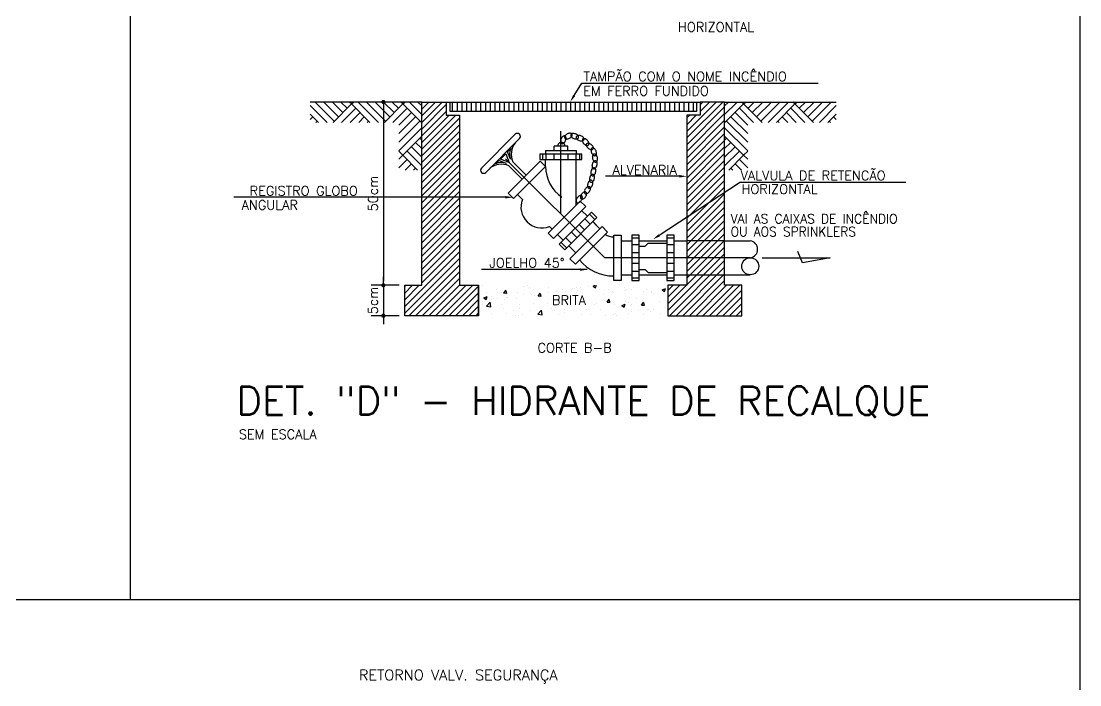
# Model space of a CAD drawing. Header units: millimetres. Extents: x 23536 to 47095, y 9984 to 20154.
# Drawn here: x 23628.23 to 23639.43, y 10056.4 to 10063.43 of the extents above; entities that cross this region are included whole.
import ezdxf
from ezdxf.enums import TextEntityAlignment as Align

# ---------------------------------------------------------------- set-up
doc = ezdxf.new("R2010")
doc.units = ezdxf.units.MM
doc.header["$LTSCALE"] = 30
doc.header["$MEASUREMENT"] = 0
doc.header["$PDMODE"] = 34
doc.linetypes.add('DASHDOT2', pattern=[0.5, 0.25, -0.125, 0, -0.125])
doc.linetypes.add('HIDDEN2', pattern=[0.1875, 0.125, -0.0625])
doc.layers.get('0').update_dxf_attribs({"linetype": 'CONTINUOUS'})
doc.layers.get('DEFPOINTS').update_dxf_attribs({"linetype": 'CONTINUOUS'})
for name, color, linetype in [('CERC02', 3, 'CONTINUOUS'), ('DET-01', 7, 'CONTINUOUS'), ('DET-02', 3, 'CONTINUOUS'), ('DET-06', 2, 'CONTINUOUS'), ('DET-TXT', 3, 'CONTINUOUS'), ('LAYER8', 1, 'CONTINUOUS'), ('TEXT-DET', 7, 'CONTINUOUS'), ('TUBELPAREDE', 2, 'CONTINUOUS')]:
    doc.layers.add(name, color=color, linetype=linetype)
doc.styles.add('ROMANS', font='romans.shx', dxfattribs={"height": 0.14})
doc.styles.add('TEXTOS', font='romans.shx', dxfattribs={"height": 0.1})

# ---------------------------------------------------------------- blocks, each defined once
blk = doc.blocks.new('DOT')
at = {"color": 0, "linetype": 'ByBlock'}
blk.add_line((-0.5, 0), (-1, 0), dxfattribs=at)
at = {"color": 0, "linetype": 'ByBlock', "const_width": 0.5}
blk.add_lwpolyline([(-0.25, 0, 1), (0.25, 0, 1)], format="xyb", close=True, dxfattribs=at)

msp = doc.modelspace()

# ---------------------------------------------------------------- linework, layer by layer
for p, q in [((23631.469, 10062.36), (23631.291, 10062.538)), ((23631.545, 10062.374), (23631.343, 10062.576)), ((23631.59, 10062.419), (23631.434, 10062.576)), ((23631.636, 10062.464), (23631.524, 10062.576)), ((23631.531, 10062.36), (23631.726, 10062.555)), ((23631.681, 10062.51), (23631.615, 10062.576)), ((23631.622, 10062.36), (23631.772, 10062.51)), ((23631.726, 10062.555), (23631.705, 10062.576)), ((23631.726, 10062.555), (23631.747, 10062.576)), ((23631.921, 10062.36), (23631.726, 10062.555)), ((23632.012, 10062.36), (23631.796, 10062.576)), ((23632.088, 10062.374), (23631.886, 10062.576)), ((23632.134, 10062.419), (23631.977, 10062.576)), ((23632.179, 10062.464), (23632.067, 10062.576)), ((23632.075, 10062.36), (23632.269, 10062.555)), ((23632.224, 10062.51), (23632.158, 10062.576)), ((23632.165, 10062.36), (23632.315, 10062.51)), ((23632.269, 10062.555), (23632.248, 10062.576)), ((23632.269, 10062.555), (23632.29, 10062.576)), ((23632.47, 10062.354), (23632.269, 10062.555)), ((23632.47, 10062.444), (23632.339, 10062.576)), ((23632.47, 10062.535), (23632.429, 10062.576)), ((23632.47, 10062.429), (23632.617, 10062.576)), ((23632.47, 10062.571), (23632.476, 10062.576)), ((23632.47, 10062.5), (23632.546, 10062.576)), ((23632.47, 10062.358), (23632.688, 10062.576)), ((23632.47, 10062.288), (23632.73, 10062.548)), ((23632.797, 10062.476), (23632.797, 10062.576)), ((23632.847, 10062.476), (23632.847, 10062.576)), ((23632.897, 10062.476), (23632.897, 10062.576)), ((23632.947, 10062.476), (23632.947, 10062.576)), ((23632.997, 10062.476), (23632.997, 10062.576)), ((23633.047, 10062.476), (23633.047, 10062.576)), ((23633.097, 10062.476), (23633.097, 10062.576)), ((23633.147, 10062.476), (23633.147, 10062.576)), ((23633.197, 10062.476), (23633.197, 10062.576)), ((23633.247, 10062.476), (23633.247, 10062.576)), ((23633.297, 10062.476), (23633.297, 10062.576)), ((23633.347, 10062.476), (23633.347, 10062.576)), ((23633.397, 10062.476), (23633.397, 10062.576)), ((23633.447, 10062.476), (23633.447, 10062.576)), ((23633.497, 10062.476), (23633.497, 10062.576)), ((23633.547, 10062.476), (23633.547, 10062.576)), ((23633.597, 10062.476), (23633.597, 10062.576)), ((23633.647, 10062.476), (23633.647, 10062.576)), ((23633.697, 10062.476), (23633.697, 10062.576)), ((23633.747, 10062.476), (23633.747, 10062.576)), ((23633.797, 10062.476), (23633.797, 10062.576)), ((23633.847, 10062.476), (23633.847, 10062.576)), ((23633.897, 10062.476), (23633.897, 10062.576)), ((23633.947, 10062.476), (23633.947, 10062.576)), ((23633.997, 10062.476), (23633.997, 10062.576)), ((23634.047, 10062.476), (23634.047, 10062.576)), ((23634.097, 10062.476), (23634.097, 10062.576)), ((23634.147, 10062.476), (23634.147, 10062.576)), ((23634.197, 10062.476), (23634.197, 10062.576)), ((23634.247, 10062.476), (23634.247, 10062.576)), ((23634.297, 10062.476), (23634.297, 10062.576)), ((23634.347, 10062.476), (23634.347, 10062.576)), ((23634.397, 10062.476), (23634.397, 10062.576)), ((23634.447, 10062.476), (23634.447, 10062.576)), ((23634.497, 10062.476), (23634.497, 10062.576)), ((23634.547, 10062.476), (23634.547, 10062.576)), ((23634.597, 10062.476), (23634.597, 10062.576)), ((23634.647, 10062.476), (23634.647, 10062.576)), ((23634.697, 10062.476), (23634.697, 10062.576)), ((23634.747, 10062.476), (23634.747, 10062.576)), ((23634.797, 10062.476), (23634.797, 10062.576)), ((23634.847, 10062.476), (23634.847, 10062.576)), ((23634.897, 10062.476), (23634.897, 10062.576)), ((23634.947, 10062.476), (23634.947, 10062.576)), ((23634.997, 10062.476), (23634.997, 10062.576)), ((23635.047, 10062.476), (23635.047, 10062.576)), ((23635.097, 10062.476), (23635.097, 10062.576)), ((23635.147, 10062.476), (23635.147, 10062.576)), ((23635.197, 10062.476), (23635.197, 10062.576)), ((23635.247, 10062.476), (23635.247, 10062.576)), ((23635.276, 10062.265), (23635.587, 10062.576)), ((23635.276, 10062.195), (23635.658, 10062.576)), ((23635.276, 10062.124), (23635.676, 10062.524)), ((23635.297, 10062.476), (23635.297, 10062.576)), ((23635.347, 10062.476), (23635.347, 10062.576)), ((23635.416, 10062.476), (23635.516, 10062.576)), ((23635.416, 10062.547), (23635.446, 10062.576)), ((23635.676, 10062.535), (23635.717, 10062.576)), ((23635.676, 10062.444), (23635.808, 10062.576)), ((23635.676, 10062.354), (23635.877, 10062.555)), ((23635.982, 10062.36), (23635.832, 10062.51)), ((23635.877, 10062.555), (23635.856, 10062.576)), ((23635.877, 10062.555), (23635.898, 10062.576)), ((23636.072, 10062.36), (23635.877, 10062.555)), ((23635.923, 10062.51), (23635.989, 10062.576)), ((23635.968, 10062.464), (23636.079, 10062.576)), ((23636.013, 10062.419), (23636.17, 10062.576)), ((23636.058, 10062.374), (23636.26, 10062.576)), ((23636.135, 10062.36), (23636.351, 10062.576)), ((23636.226, 10062.36), (23636.42, 10062.555)), ((23636.525, 10062.36), (23636.375, 10062.51)), ((23636.42, 10062.555), (23636.399, 10062.576)), ((23636.42, 10062.555), (23636.441, 10062.576)), ((23636.615, 10062.36), (23636.42, 10062.555)), ((23636.466, 10062.51), (23636.532, 10062.576)), ((23636.511, 10062.464), (23636.622, 10062.576)), ((23636.556, 10062.419), (23636.713, 10062.576)), ((23636.601, 10062.374), (23636.803, 10062.576)), ((23636.678, 10062.36), (23636.856, 10062.538)), ((23631.378, 10062.36), (23631.291, 10062.447)), ((23631.291, 10062.391), (23631.319, 10062.419)), ((23631.712, 10062.36), (23631.817, 10062.464)), ((23631.803, 10062.36), (23631.862, 10062.419)), ((23632.227, 10062.331), (23632.36, 10062.464)), ((23632.227, 10062.241), (23632.405, 10062.419)), ((23632.47, 10062.217), (23632.73, 10062.477)), ((23632.47, 10062.146), (23632.76, 10062.436)), ((23632.47, 10062.076), (23632.831, 10062.436)), ((23632.47, 10062.005), (23632.87, 10062.405)), ((23635.276, 10062.053), (23635.676, 10062.453)), ((23635.276, 10062.336), (23635.376, 10062.436)), ((23635.276, 10062.407), (23635.306, 10062.436)), ((23635.92, 10062.241), (23635.742, 10062.419)), ((23635.92, 10062.331), (23635.787, 10062.464)), ((23636.344, 10062.36), (23636.285, 10062.419)), ((23636.434, 10062.36), (23636.33, 10062.464)), ((23636.769, 10062.36), (23636.856, 10062.447)), ((23636.856, 10062.391), (23636.828, 10062.419)), ((23631.35, 10062.36), (23631.364, 10062.374)), ((23631.893, 10062.36), (23631.907, 10062.374)), ((23632.227, 10062.15), (23632.45, 10062.374)), ((23632.227, 10062.06), (23632.47, 10062.303)), ((23632.47, 10061.934), (23632.87, 10062.334)), ((23635.276, 10061.982), (23635.676, 10062.382)), ((23635.276, 10061.912), (23635.676, 10062.312)), ((23635.92, 10062.06), (23635.676, 10062.303)), ((23635.92, 10062.15), (23635.696, 10062.374)), ((23636.253, 10062.36), (23636.239, 10062.374)), ((23636.796, 10062.36), (23636.782, 10062.374)), ((23632.269, 10062.012), (23632.47, 10062.213)), ((23632.47, 10062.173), (23632.45, 10062.193)), ((23632.47, 10061.863), (23632.87, 10062.263)), ((23632.47, 10061.793), (23632.87, 10062.193)), ((23635.276, 10061.841), (23635.676, 10062.241)), ((23635.276, 10061.77), (23635.676, 10062.17)), ((23635.877, 10062.012), (23635.676, 10062.213)), ((23635.676, 10062.173), (23635.696, 10062.193)), ((23632.47, 10061.992), (23632.36, 10062.102)), ((23632.47, 10062.082), (23632.405, 10062.148)), ((23632.47, 10061.722), (23632.87, 10062.122)), ((23635.276, 10061.7), (23635.676, 10062.1)), ((23635.676, 10062.082), (23635.742, 10062.148)), ((23635.676, 10061.992), (23635.787, 10062.102)), ((23632.269, 10062.012), (23632.227, 10062.055)), ((23632.227, 10061.969), (23632.269, 10062.012)), ((23632.227, 10061.878), (23632.315, 10061.966)), ((23632.426, 10061.855), (23632.269, 10062.012)), ((23632.47, 10061.901), (23632.315, 10062.057)), ((23632.47, 10061.651), (23632.87, 10062.051)), ((23632.47, 10061.581), (23632.87, 10061.981)), ((23635.276, 10061.629), (23635.676, 10062.029)), ((23635.276, 10061.558), (23635.676, 10061.958)), ((23635.676, 10061.901), (23635.832, 10062.057)), ((23635.72, 10061.855), (23635.877, 10062.012)), ((23635.92, 10061.878), (23635.832, 10061.966)), ((23635.877, 10062.012), (23635.92, 10062.055)), ((23635.92, 10061.969), (23635.877, 10062.012)), ((23632.293, 10061.855), (23632.36, 10061.921)), ((23632.384, 10061.855), (23632.405, 10061.876)), ((23632.47, 10061.51), (23632.87, 10061.91)), ((23632.47, 10061.439), (23632.87, 10061.839)), ((23635.276, 10061.487), (23635.676, 10061.887)), ((23635.763, 10061.855), (23635.742, 10061.876)), ((23635.853, 10061.855), (23635.787, 10061.921)), ((23632.47, 10061.368), (23632.87, 10061.768)), ((23635.276, 10061.417), (23635.676, 10061.817)), ((23635.276, 10061.346), (23635.676, 10061.746)), ((23632.47, 10061.298), (23632.87, 10061.698)), ((23632.47, 10061.227), (23632.87, 10061.627)), ((23635.276, 10061.275), (23635.676, 10061.675)), ((23632.47, 10061.156), (23632.87, 10061.556)), ((23635.276, 10061.205), (23635.676, 10061.605)), ((23635.276, 10061.134), (23635.676, 10061.534)), ((23632.47, 10061.086), (23632.87, 10061.486)), ((23632.47, 10061.015), (23632.87, 10061.415)), ((23635.276, 10061.063), (23635.676, 10061.463)), ((23635.276, 10060.992), (23635.676, 10061.392)), ((23632.47, 10060.944), (23632.87, 10061.344)), ((23635.276, 10060.922), (23635.676, 10061.322)), ((23632.47, 10060.873), (23632.87, 10061.273)), ((23632.47, 10060.803), (23632.87, 10061.203)), ((23635.276, 10060.851), (23635.676, 10061.251)), ((23635.276, 10060.78), (23635.676, 10061.18)), ((23632.47, 10060.732), (23632.87, 10061.132)), ((23632.47, 10060.661), (23632.87, 10061.061)), ((23635.276, 10060.71), (23635.676, 10061.11)), ((23632.29, 10060.411), (23632.87, 10060.991)), ((23635.076, 10060.368), (23635.676, 10060.968)), ((23635.276, 10060.639), (23635.676, 10061.039)), ((23632.29, 10060.34), (23632.87, 10060.92)), ((23632.334, 10060.313), (23632.87, 10060.849)), ((23635.092, 10060.313), (23635.676, 10060.898)), ((23635.162, 10060.313), (23635.676, 10060.827)), ((23632.405, 10060.313), (23632.87, 10060.779)), ((23635.233, 10060.313), (23635.676, 10060.756)), ((23632.29, 10060.552), (23632.373, 10060.635)), ((23632.29, 10060.481), (23632.444, 10060.635)), ((23632.29, 10060.623), (23632.303, 10060.635)), ((23632.475, 10060.313), (23632.87, 10060.708)), ((23632.546, 10060.313), (23632.87, 10060.637)), ((23632.617, 10060.313), (23632.939, 10060.635)), ((23632.688, 10060.313), (23633.01, 10060.635)), ((23632.758, 10060.313), (23633.07, 10060.625)), ((23633.079, 10060.633), (23633.079, 10060.633)), ((23633.587, 10060.628), (23633.587, 10060.628)), ((23633.61, 10060.607), (23633.61, 10060.607)), ((23634.103, 10060.617), (23634.103, 10060.617)), ((23634.235, 10060.624), (23634.235, 10060.624)), ((23634.301, 10060.633), (23634.301, 10060.633)), ((23634.611, 10060.613), (23634.611, 10060.613)), ((23635.076, 10060.51), (23635.202, 10060.635)), ((23635.076, 10060.439), (23635.273, 10060.635)), ((23635.076, 10060.58), (23635.131, 10060.635)), ((23635.304, 10060.313), (23635.676, 10060.685)), ((23635.375, 10060.313), (23635.697, 10060.635)), ((23635.445, 10060.313), (23635.768, 10060.635)), ((23635.516, 10060.313), (23635.838, 10060.635)), ((23632.829, 10060.313), (23633.07, 10060.554)), ((23633.154, 10060.554), (23633.154, 10060.554)), ((23633.205, 10060.517), (23633.205, 10060.517)), ((23633.229, 10060.495), (23633.229, 10060.495)), ((23633.262, 10060.589), (23633.262, 10060.589)), ((23633.276, 10060.498), (23633.276, 10060.498)), ((23633.316, 10060.555), (23633.316, 10060.555)), ((23633.379, 10060.511), (23633.379, 10060.511)), ((23633.487, 10060.559), (23633.487, 10060.559)), ((23633.551, 10060.534), (23633.551, 10060.534)), ((23633.618, 10060.543), (23633.618, 10060.543)), ((23633.657, 10060.59), (23633.657, 10060.59)), ((23633.711, 10060.556), (23633.711, 10060.556)), ((23633.721, 10060.556), (23633.721, 10060.556)), ((23633.721, 10060.506), (23633.721, 10060.506)), ((23633.812, 10060.557), (23633.812, 10060.557)), ((23633.893, 10060.579), (23633.893, 10060.579)), ((23633.959, 10060.588), (23633.959, 10060.588)), ((23634.053, 10060.59), (23634.053, 10060.59)), ((23634.063, 10060.601), (23634.063, 10060.601)), ((23634.107, 10060.556), (23634.107, 10060.556)), ((23634.155, 10060.57), (23634.155, 10060.57)), ((23634.448, 10060.591), (23634.448, 10060.591)), ((23634.487, 10060.574), (23634.487, 10060.574)), ((23634.502, 10060.557), (23634.502, 10060.557)), ((23634.634, 10060.591), (23634.634, 10060.591)), ((23634.745, 10060.49), (23634.745, 10060.49)), ((23634.812, 10060.572), (23634.812, 10060.572)), ((23634.844, 10060.592), (23634.844, 10060.592)), ((23634.898, 10060.558), (23634.898, 10060.558)), ((23635.587, 10060.313), (23635.856, 10060.583)), ((23635.657, 10060.313), (23635.856, 10060.512)), ((23632.9, 10060.313), (23633.07, 10060.484)), ((23632.97, 10060.313), (23633.07, 10060.413)), ((23633.113, 10060.431), (23633.113, 10060.431)), ((23633.21, 10060.489), (23633.21, 10060.489)), ((23633.315, 10060.427), (23633.315, 10060.427)), ((23633.339, 10060.394), (23633.339, 10060.394)), ((23633.508, 10060.432), (23633.508, 10060.432)), ((23633.658, 10060.44), (23633.658, 10060.44)), ((23633.847, 10060.39), (23633.847, 10060.39)), ((23634.299, 10060.434), (23634.299, 10060.434)), ((23634.316, 10060.442), (23634.316, 10060.442)), ((23634.363, 10060.379), (23634.363, 10060.379)), ((23634.659, 10060.455), (23634.659, 10060.455)), ((23634.695, 10060.434), (23634.695, 10060.434)), ((23634.863, 10060.378), (23634.863, 10060.378)), ((23634.991, 10060.459), (23634.991, 10060.459)), ((23635.036, 10060.401), (23635.036, 10060.401)), ((23635.728, 10060.313), (23635.856, 10060.441)), ((23633.041, 10060.313), (23633.07, 10060.342)), ((23633.495, 10060.314), (23633.495, 10060.314)), ((23633.871, 10060.368), (23633.871, 10060.368)), ((23634.163, 10060.325), (23634.163, 10060.325)), ((23634.418, 10060.319), (23634.418, 10060.319)), ((23634.495, 10060.329), (23634.495, 10060.329)), ((23634.522, 10060.333), (23634.522, 10060.333)), ((23634.694, 10060.356), (23634.694, 10060.356)), ((23634.76, 10060.364), (23634.76, 10060.364)), ((23634.82, 10060.327), (23634.82, 10060.327)), ((23634.871, 10060.374), (23634.871, 10060.374)), ((23634.895, 10060.353), (23634.895, 10060.353)), ((23635.799, 10060.313), (23635.856, 10060.37))]:
    msp.add_line(p, q)
at = {"linetype": 'ByBlock'}
for p, q in [((23632.229, 10062.576), (23631.934, 10062.576)), ((23632.064, 10062.531), (23632.064, 10060.68)), ((23632.064, 10060.68), (23632.064, 10060.725)), ((23632.23, 10060.635), (23631.934, 10060.635)), ((23632.23, 10060.635), (23631.934, 10060.635)), ((23632.064, 10060.635), (23632.064, 10060.313)), ((23632.23, 10060.313), (23631.934, 10060.313)), ((23632.064, 10060.268), (23632.064, 10060.223))]:
    msp.add_line(p, q, dxfattribs=at)
at = {"ltscale": 0.1}
for p, q in [((23633.114, 10060.633), (23633.114, 10060.633)), ((23633.542, 10060.625), (23633.542, 10060.625)), ((23633.813, 10060.614), (23633.813, 10060.614)), ((23634.084, 10060.602), (23634.084, 10060.602)), ((23634.153, 10060.608), (23634.153, 10060.608)), ((23634.284, 10060.627), (23634.305, 10060.635)), ((23634.284, 10060.627), (23634.309, 10060.609)), ((23634.308, 10060.609), (23634.308, 10060.609)), ((23634.309, 10060.61), (23634.318, 10060.635)), ((23633.127, 10060.504), (23633.162, 10060.517)), ((23633.127, 10060.503), (23633.152, 10060.486)), ((23633.152, 10060.486), (23633.163, 10060.517)), ((23633.337, 10060.554), (23633.368, 10060.551)), ((23633.338, 10060.554), (23633.362, 10060.583)), ((23633.369, 10060.549), (23633.363, 10060.581)), ((23633.372, 10060.502), (23633.372, 10060.502)), ((23633.475, 10060.5), (23633.475, 10060.5)), ((23633.632, 10060.538), (23633.632, 10060.538)), ((23633.668, 10060.525), (23633.668, 10060.525)), ((23633.702, 10060.522), (23633.727, 10060.551)), ((23633.702, 10060.522), (23633.732, 10060.519)), ((23633.734, 10060.517), (23633.728, 10060.549)), ((23633.889, 10060.57), (23633.889, 10060.57)), ((23633.988, 10060.567), (23633.988, 10060.567)), ((23634.116, 10060.584), (23634.116, 10060.584)), ((23634.355, 10060.591), (23634.355, 10060.591)), ((23634.389, 10060.539), (23634.389, 10060.539)), ((23634.627, 10060.58), (23634.627, 10060.58)), ((23634.664, 10060.508), (23634.664, 10060.508)), ((23634.685, 10060.59), (23634.685, 10060.59)), ((23634.815, 10060.493), (23634.815, 10060.493)), ((23634.898, 10060.568), (23634.898, 10060.568)), ((23634.928, 10060.546), (23634.928, 10060.546)), ((23635.014, 10060.586), (23635.049, 10060.6)), ((23635.014, 10060.586), (23635.039, 10060.569)), ((23635.039, 10060.569), (23635.05, 10060.6)), ((23633.108, 10060.464), (23633.108, 10060.464)), ((23633.157, 10060.415), (23633.196, 10060.456)), ((23633.157, 10060.413), (23633.202, 10060.406)), ((23633.202, 10060.407), (23633.196, 10060.455)), ((23633.348, 10060.483), (23633.348, 10060.483)), ((23633.5, 10060.387), (23633.5, 10060.387)), ((23633.796, 10060.438), (23633.796, 10060.438)), ((23633.883, 10060.401), (23633.883, 10060.401)), ((23633.982, 10060.384), (23633.982, 10060.384)), ((23634.407, 10060.475), (23634.407, 10060.475)), ((23634.431, 10060.458), (23634.455, 10060.488)), ((23634.431, 10060.458), (23634.461, 10060.456)), ((23634.462, 10060.454), (23634.457, 10060.485)), ((23634.495, 10060.451), (23634.495, 10060.451)), ((23634.51, 10060.428), (23634.51, 10060.428)), ((23634.587, 10060.422), (23634.623, 10060.436)), ((23634.587, 10060.422), (23634.612, 10060.405)), ((23634.613, 10060.405), (23634.623, 10060.436)), ((23634.622, 10060.468), (23634.622, 10060.468)), ((23634.795, 10060.427), (23634.82, 10060.456)), ((23634.795, 10060.426), (23634.825, 10060.424)), ((23634.807, 10060.479), (23634.807, 10060.479)), ((23634.827, 10060.422), (23634.821, 10060.454)), ((23633.172, 10060.377), (23633.172, 10060.377)), ((23633.204, 10060.336), (23633.204, 10060.336)), ((23633.365, 10060.333), (23633.365, 10060.333)), ((23633.443, 10060.366), (23633.443, 10060.366)), ((23633.466, 10060.313), (23633.466, 10060.313)), ((23633.534, 10060.325), (23633.534, 10060.325)), ((23633.626, 10060.369), (23633.626, 10060.369)), ((23633.699, 10060.33), (23633.738, 10060.372)), ((23633.699, 10060.329), (23633.744, 10060.322)), ((23633.714, 10060.354), (23633.714, 10060.354)), ((23633.744, 10060.323), (23633.738, 10060.371)), ((23633.855, 10060.367), (23633.855, 10060.367)), ((23633.918, 10060.326), (23633.918, 10060.326)), ((23633.985, 10060.343), (23633.985, 10060.343)), ((23634.214, 10060.377), (23634.214, 10060.377)), ((23634.256, 10060.331), (23634.256, 10060.331)), ((23634.528, 10060.32), (23634.528, 10060.32)), ((23634.658, 10060.338), (23634.658, 10060.338)), ((23634.922, 10060.377), (23634.922, 10060.377)), ((23635.002, 10060.335), (23635.002, 10060.335))]:
    msp.add_line(p, q, dxfattribs=at)
at = {"layer": 'DEFPOINTS', "linetype": 'ByBlock'}
for p in [(23632.097, 10062.576), (23632.289, 10062.576), (23632.47, 10062.576), (23632.064, 10060.635), (23632.29, 10060.635), (23632.29, 10060.635), (23632.29, 10060.635), (23632.29, 10060.635), (23632.064, 10060.313, 0.688), (23632.29, 10060.313), (23632.29, 10060.313)]:
    msp.add_point(p, dxfattribs=at)
at = {"layer": 'DET-01'}
for p, q in [((23635.377, 10062.576), (23635.416, 10062.576)), ((23635.676, 10062.576), (23635.416, 10062.576)), ((23635.416, 10062.576), (23635.416, 10062.436)), ((23635.676, 10060.635), (23635.676, 10062.576)), ((23635.416, 10062.436), (23635.276, 10062.436)), ((23635.276, 10062.436), (23635.276, 10060.635)), ((23633.101, 10061.877), (23633.458, 10062.234)), ((23633.504, 10062.188), (23633.147, 10061.831)), ((23633.378, 10062.048), (23633.413, 10062.083)), ((23633.78, 10062.062), (23633.78, 10062.025)), ((23633.78, 10062.062), (23634.106, 10062.062)), ((23633.87, 10062.062), (23633.87, 10062.108)), ((23634.016, 10062.108), (23633.87, 10062.108)), ((23634.016, 10062.062), (23634.016, 10062.108)), ((23634.106, 10062.062), (23634.106, 10062.025)), ((23633.287, 10061.957), (23633.252, 10061.922)), ((23633.365, 10061.925), (23633.287, 10061.957)), ((23633.302, 10061.97), (23633.359, 10062.028)), ((23633.394, 10061.937), (23633.302, 10061.97)), ((23633.359, 10062.028), (23633.394, 10061.937)), ((23633.41, 10061.969), (23633.378, 10062.048)), ((23633.384, 10061.611), (23633.724, 10061.95)), ((23633.72, 10062.025), (23633.72, 10061.967)), ((23634.166, 10062.025), (23633.72, 10062.025)), ((23633.72, 10061.967), (23634.166, 10061.967)), ((23633.724, 10061.95), (23633.78, 10061.894)), ((23633.748, 10062.025), (23633.748, 10061.967)), ((23633.78, 10061.894), (23633.78, 10061.967)), ((23633.785, 10062.025), (23633.785, 10061.967)), ((23633.869, 10062.025), (23633.869, 10061.967)), ((23634.017, 10062.025), (23634.017, 10061.967)), ((23634.101, 10062.025), (23634.101, 10061.967)), ((23634.106, 10061.484), (23634.106, 10061.967)), ((23634.138, 10062.025), (23634.138, 10061.967)), ((23634.166, 10061.967), (23634.166, 10062.025)), ((23633.391, 10061.901), (23633.533, 10061.759)), ((23633.433, 10061.944), (23633.575, 10061.802)), ((23633.78, 10061.894), (23633.441, 10061.554)), ((23633.441, 10061.554), (23633.384, 10061.611)), ((23633.483, 10061.597), (23633.535, 10061.545)), ((23633.809, 10061.187), (23634.148, 10061.526)), ((23634.148, 10061.526), (23634.205, 10061.469)), ((23634.205, 10061.469), (23633.865, 10061.13)), ((23633.926, 10061.069), (23634.266, 10061.408)), ((23634.223, 10061.366), (23634.162, 10061.427)), ((23634.246, 10061.388), (23634.303, 10061.332)), ((23634.266, 10061.408), (23634.322, 10061.352)), ((23634.322, 10061.352), (23633.983, 10061.012)), ((23634.136, 10061.279), (23634.193, 10061.222)), ((23634.196, 10061.338), (23634.252, 10061.282)), ((23634.356, 10061.233), (23634.28, 10061.309)), ((23634.295, 10061.294), (23634.356, 10061.233)), ((23633.865, 10061.13), (23633.809, 10061.187)), ((23633.822, 10061.258), (23633.851, 10061.229)), ((23633.969, 10061.111), (23633.908, 10061.172)), ((23634.039, 10060.917), (23634.379, 10061.256)), ((23634.056, 10061.198), (23634.112, 10061.142)), ((23634.435, 10061.199), (23634.096, 10060.86)), ((23634.379, 10061.256), (23634.435, 10061.199)), ((23634.502, 10061.166), (23634.582, 10061.166)), ((23634.502, 10060.686), (23634.502, 10061.166)), ((23634.582, 10061.166), (23634.582, 10060.686)), ((23634.772, 10061.166), (23634.692, 10061.166)), ((23634.692, 10061.166), (23634.692, 10060.686)), ((23634.772, 10060.686), (23634.772, 10061.166)), ((23635.143, 10061.166), (23635.063, 10061.166)), ((23635.063, 10061.166), (23635.063, 10060.686)), ((23635.143, 10060.686), (23635.143, 10061.166)), ((23633.983, 10061.012), (23633.926, 10061.069)), ((23633.946, 10061.088), (23634.003, 10061.032)), ((23633.996, 10061.139), (23634.053, 10061.082)), ((23634.101, 10060.979), (23634.025, 10061.055)), ((23634.582, 10061.106), (23634.692, 10061.106)), ((23634.692, 10061.138), (23634.772, 10061.138)), ((23634.692, 10061.067), (23634.772, 10061.067)), ((23634.772, 10061.106), (23635.063, 10061.106)), ((23634.835, 10061.049), (23634.868, 10061.082)), ((23634.868, 10061.082), (23635.063, 10061.082)), ((23635.063, 10061.138), (23635.143, 10061.138)), ((23635.063, 10061.067), (23635.143, 10061.067)), ((23635.143, 10061.106), (23635.276, 10061.106)), ((23634.692, 10060.983), (23634.772, 10060.983)), ((23634.772, 10061.049), (23634.835, 10061.049)), ((23635.063, 10060.983), (23635.143, 10060.983)), ((23634.096, 10060.86), (23634.039, 10060.917)), ((23635.947, 10060.926), (23634.409, 10060.926)), ((23634.692, 10060.869), (23634.772, 10060.869)), ((23635.063, 10060.869), (23635.143, 10060.869)), ((23634.582, 10060.746), (23634.692, 10060.746)), ((23634.692, 10060.785), (23634.772, 10060.785)), ((23634.692, 10060.714), (23634.772, 10060.714)), ((23634.772, 10060.803), (23634.835, 10060.803)), ((23634.772, 10060.746), (23635.063, 10060.746)), ((23634.835, 10060.803), (23634.868, 10060.77)), ((23634.868, 10060.77), (23635.063, 10060.77)), ((23635.063, 10060.785), (23635.143, 10060.785)), ((23635.063, 10060.714), (23635.143, 10060.714)), ((23635.143, 10060.746), (23635.276, 10060.746)), ((23633.07, 10060.313), (23633.07, 10060.635)), ((23634.582, 10060.686), (23634.502, 10060.686)), ((23634.692, 10060.686), (23634.772, 10060.686)), ((23635.063, 10060.686), (23635.143, 10060.686)), ((23635.076, 10060.635), (23635.076, 10060.313)), ((23635.076, 10060.635), (23635.076, 10060.313)), ((23635.276, 10060.635), (23635.076, 10060.635)), ((23635.856, 10060.635), (23635.676, 10060.635)), ((23635.856, 10060.313), (23635.856, 10060.635)), ((23635.076, 10060.313), (23635.856, 10060.313))]:
    msp.add_line(p, q, dxfattribs=at)
at = {"layer": 'DET-01', "linetype": 'DASHDOT2'}
for p, q in [((23633.943, 10061.392), (23633.943, 10062.267)), ((23634.409, 10060.926), (23633.358, 10061.976))]:
    msp.add_line(p, q, dxfattribs=at)
at = {"layer": 'DET-01', "linetype": 'HIDDEN2'}
for p, q in [((23635.676, 10061.106), (23635.276, 10061.106)), ((23635.276, 10060.746), (23635.676, 10060.746))]:
    msp.add_line(p, q, dxfattribs=at)
at = {"layer": 'DET-01'}
for centre, radius, start, end in [((23633.481, 10062.211), 0.0326, 315, 135), ((23634.014, 10062.159), 0.0745, 158.9767, 172.605), ((23634.014, 10062.159), 0.0745, 145.3485, 158.9767), ((23633.994, 10062.173), 0.0496, 128.6355, 145.3485), ((23633.983, 10062.187), 0.032, 104.2627, 128.6355), ((23633.979, 10062.203), 0.0155, 68.9767, 104.2627), ((23634.013, 10062.199), 0.032, 147.2286, 171.6014), ((23633.997, 10062.202), 0.0155, 171.6014, 206.8873), ((23633.997, 10062.202), 0.0155, 206.8873, 242.1732), ((23633.979, 10062.203), 0.0155, 33.6908, 68.9767), ((23634.028, 10062.19), 0.0496, 130.5155, 147.2286), ((23634.004, 10062.216), 0.032, 242.1732, 266.546), ((23633.965, 10062.194), 0.032, 9.318, 33.6908), ((23633.923, 10062.194), 0.0745, 338.9767, 352.605), ((23634.044, 10062.171), 0.0745, 116.8873, 130.5155), ((23633.948, 10062.191), 0.0496, 352.605, 9.318), ((23634.006, 10062.234), 0.0496, 266.546, 283.259), ((23634.044, 10062.171), 0.0745, 103.259, 116.8873), ((23634, 10062.258), 0.0745, 283.259, 296.8873), ((23634.038, 10062.195), 0.0496, 86.546, 103.259), ((23634, 10062.258), 0.0745, 296.8873, 310.5155), ((23634.039, 10062.213), 0.032, 62.1732, 86.546), ((23634.062, 10062.224), 0.0155, 158.7267, 194.0126), ((23634.078, 10062.228), 0.032, 194.0126, 218.3854), ((23634.062, 10062.224), 0.0155, 123.4408, 158.7267), ((23634.016, 10062.239), 0.0496, 310.5155, 327.2286), ((23634.092, 10062.239), 0.0496, 218.3854, 235.0985), ((23634.071, 10062.21), 0.032, 99.068, 123.4408), ((23634.047, 10062.227), 0.0155, 26.8873, 62.1732), ((23634.031, 10062.23), 0.032, 327.2286, 351.6014), ((23634.047, 10062.227), 0.0155, 351.6014, 26.8873), ((23634.106, 10062.259), 0.0745, 235.0985, 248.7267), ((23634.074, 10062.192), 0.0496, 82.355, 99.068), ((23634.106, 10062.259), 0.0745, 248.7267, 262.355), ((23634.071, 10062.168), 0.0745, 68.7267, 82.355), ((23634.103, 10062.234), 0.0496, 262.355, 279.068), ((23634.071, 10062.168), 0.0745, 55.0985, 68.7267), ((23634.12, 10062.202), 0.0155, 161.0515, 196.3374), ((23634.12, 10062.202), 0.0155, 125.7656, 161.0515), ((23634.135, 10062.207), 0.032, 196.3374, 220.7102), ((23634.129, 10062.189), 0.032, 101.3928, 125.7656), ((23634.106, 10062.217), 0.032, 279.068, 303.4408), ((23634.149, 10062.218), 0.0496, 220.7102, 237.4232), ((23634.085, 10062.188), 0.0496, 38.3854, 55.0985), ((23634.162, 10062.239), 0.0745, 237.4232, 251.0515), ((23634.133, 10062.172), 0.0496, 84.6797, 101.3928), ((23634.115, 10062.203), 0.0155, 303.4408, 338.7267), ((23634.099, 10062.199), 0.032, 14.0126, 38.3854), ((23634.115, 10062.203), 0.0155, 338.7267, 14.0126), ((23634.13, 10062.147), 0.0745, 71.0515, 84.6797), ((23634.13, 10062.147), 0.0745, 57.4232, 71.0515), ((23634.202, 10062.17), 0.032, 166.6002, 190.973), ((23634.163, 10062.197), 0.032, 281.3928, 305.7656), ((23634.144, 10062.168), 0.0496, 40.7102, 57.4232), ((23634.186, 10062.173), 0.0155, 131.3143, 166.6002), ((23634.186, 10062.173), 0.0155, 96.0284, 131.3143), ((23634.157, 10062.179), 0.032, 16.3374, 40.7102), ((23634.173, 10062.184), 0.0155, 305.7656, 341.0515), ((23634.187, 10062.157), 0.032, 71.6556, 96.0284), ((23634.173, 10062.184), 0.0155, 341.0515, 16.3374), ((23634.182, 10062.14), 0.0496, 54.9426, 71.6556), ((23634.168, 10062.12), 0.0745, 41.3143, 54.9426), ((23633.549, 10062.023), 0.149, 156.2099, 201.0018), ((23633.614, 10062.022), 0.197, 141.7164, 203.3112), ((23633.948, 10062.11), 0.0389, 357.6311, 182.3689), ((23633.99, 10062.162), 0.0496, 172.605, 189.318), ((23633.972, 10062.159), 0.032, 189.318, 213.6908), ((23633.958, 10062.15), 0.0155, 213.6908, 248.9767), ((23633.958, 10062.15), 0.0155, 248.9767, 284.2627), ((23633.954, 10062.166), 0.032, 284.2627, 308.6355), ((23633.943, 10062.18), 0.0496, 308.6355, 325.3485), ((23633.923, 10062.194), 0.0745, 325.3485, 338.9767), ((23634.162, 10062.239), 0.0745, 251.0515, 264.6797), ((23634.16, 10062.215), 0.0496, 264.6797, 281.3928), ((23634.219, 10062.173), 0.0496, 190.973, 207.6861), ((23634.241, 10062.184), 0.0745, 207.6861, 221.3143), ((23634.241, 10062.184), 0.0745, 221.3143, 234.9426), ((23634.227, 10062.164), 0.0496, 234.9426, 251.6556), ((23634.226, 10062.122), 0.0155, 143.0024, 178.2883), ((23634.243, 10062.122), 0.032, 178.2883, 202.6611), ((23634.221, 10062.147), 0.032, 251.6556, 276.0284), ((23634.259, 10062.129), 0.0496, 202.6611, 219.3741), ((23634.226, 10062.122), 0.0155, 107.7165, 143.0024), ((23634.278, 10062.144), 0.0745, 219.3741, 233.0024), ((23634.231, 10062.107), 0.032, 83.3437, 107.7165), ((23634.168, 10062.12), 0.0745, 27.6861, 41.3143), ((23634.223, 10062.131), 0.0155, 276.0284, 311.3143), ((23634.223, 10062.131), 0.0155, 311.3143, 346.6002), ((23634.278, 10062.144), 0.0745, 233.0024, 246.6306), ((23634.19, 10062.131), 0.0496, 10.973, 27.6861), ((23634.229, 10062.089), 0.0496, 66.6306, 83.3437), ((23634.207, 10062.135), 0.032, 346.6002, 10.973), ((23634.219, 10062.066), 0.0745, 53.0024, 66.6306), ((23634.268, 10062.122), 0.0496, 246.6306, 263.3437), ((23634.294, 10062.066), 0.032, 148.5511, 172.9239), ((23634.312, 10062.064), 0.0496, 172.9239, 189.637), ((23634.266, 10062.104), 0.032, 263.3437, 287.7165), ((23634.219, 10062.066), 0.0745, 39.3741, 53.0024), ((23634.28, 10062.074), 0.0155, 113.2652, 148.5511), ((23634.28, 10062.074), 0.0155, 77.9793, 113.2652), ((23634.271, 10062.088), 0.0155, 287.7165, 323.0024), ((23634.239, 10062.082), 0.0496, 22.6611, 39.3741), ((23634.277, 10062.058), 0.032, 53.6065, 77.9793), ((23634.255, 10062.089), 0.032, 358.2883, 22.6611), ((23634.271, 10062.088), 0.0155, 323.0024, 358.2883), ((23634.266, 10062.044), 0.0496, 36.8935, 53.6065), ((23634.246, 10062.029), 0.0745, 23.2652, 36.8935), ((23634.246, 10062.029), 0.0745, 9.637, 23.2652), ((23634.336, 10062.068), 0.0745, 189.637, 203.2652), ((23634.336, 10062.068), 0.0745, 203.2652, 216.8935), ((23634.326, 10061.993), 0.0496, 163.0359, 179.749), ((23634.351, 10061.993), 0.0745, 179.749, 193.3772), ((23634.316, 10062.053), 0.0496, 216.8935, 233.6065), ((23634.309, 10061.998), 0.032, 138.6631, 163.0359), ((23634.351, 10061.993), 0.0745, 193.3772, 207.0055), ((23634.328, 10061.982), 0.0496, 207.0055, 223.7185), ((23634.297, 10062.009), 0.0155, 103.3772, 138.6631), ((23634.306, 10062.039), 0.032, 233.6065, 257.9793), ((23634.313, 10061.922), 0.032, 108.926, 133.2988), ((23634.297, 10062.009), 0.0155, 68.0913, 103.3772), ((23634.316, 10061.97), 0.032, 223.7185, 248.0913), ((23634.302, 10062.023), 0.0155, 257.9793, 293.2652), ((23634.29, 10061.994), 0.032, 43.7185, 68.0913), ((23634.307, 10061.938), 0.0155, 73.6401, 108.926), ((23634.302, 10062.023), 0.0155, 293.2652, 328.5511), ((23634.307, 10061.938), 0.0155, 38.3542, 73.6401), ((23634.278, 10061.982), 0.0496, 27.0055, 43.7185), ((23634.288, 10062.031), 0.032, 328.5511, 352.9239), ((23634.271, 10062.033), 0.0496, 352.9239, 9.637), ((23634.295, 10061.928), 0.032, 13.9814, 38.3542), ((23634.297, 10061.965), 0.032, 318.6631, 343.0359), ((23634.256, 10061.971), 0.0745, 13.3772, 27.0055), ((23634.256, 10061.971), 0.0745, 359.749, 13.3772), ((23634.28, 10061.97), 0.0496, 343.0359, 359.749), ((23633.124, 10061.854), 0.0326, 135, 315), ((23633.313, 10061.72), 0.197, 66.6888, 128.2836), ((23633.312, 10061.786), 0.149, 68.9982, 113.7901), ((23634.18, 10061.897), 0.4, 180.4775, 235.159), ((23634.333, 10061.823), 0.0745, 163.6401, 177.2683), ((23634.333, 10061.823), 0.0745, 150.0118, 163.6401), ((23634.311, 10061.836), 0.0496, 133.2988, 150.0118), ((23634.346, 10061.897), 0.0745, 163.6401, 177.2683), ((23634.322, 10061.898), 0.0496, 177.2683, 193.9814), ((23634.304, 10061.894), 0.032, 193.9814, 218.3542), ((23634.346, 10061.897), 0.0745, 150.0118, 163.6401), ((23634.299, 10061.848), 0.032, 108.926, 133.2988), ((23634.292, 10061.884), 0.0155, 218.3542, 253.6401), ((23634.325, 10061.91), 0.0496, 133.2988, 150.0118), ((23634.292, 10061.884), 0.0155, 253.6401, 288.926), ((23634.294, 10061.864), 0.0155, 73.6401, 108.926), ((23634.286, 10061.899), 0.032, 288.926, 313.2988), ((23634.294, 10061.864), 0.0155, 38.3542, 73.6401), ((23634.31, 10061.954), 0.0155, 248.0913, 283.3772), ((23634.281, 10061.854), 0.032, 13.9814, 38.3542), ((23634.274, 10061.912), 0.0496, 313.2988, 330.0118), ((23634.239, 10061.851), 0.0745, 343.6401, 357.2683), ((23634.264, 10061.85), 0.0496, 357.2683, 13.9814), ((23634.31, 10061.954), 0.0155, 283.3772, 318.6631), ((23634.253, 10061.925), 0.0745, 330.0118, 343.6401), ((23634.253, 10061.925), 0.0745, 343.6401, 357.2683), ((23634.277, 10061.924), 0.0496, 357.2683, 13.9814), ((23634.3, 10061.692), 0.0745, 150.0118, 163.6401), ((23634.278, 10061.704), 0.0496, 133.2988, 150.0118), ((23634.294, 10061.756), 0.0496, 177.2683, 193.9814), ((23634.266, 10061.717), 0.032, 108.926, 133.2988), ((23634.319, 10061.755), 0.0745, 163.6401, 177.2683), ((23634.277, 10061.752), 0.032, 193.9814, 218.3542), ((23634.319, 10061.755), 0.0745, 150.0118, 163.6401), ((23634.264, 10061.741), 0.0155, 218.3542, 253.6401), ((23634.297, 10061.767), 0.0496, 133.2988, 150.0118), ((23634.261, 10061.732), 0.0155, 73.6401, 108.926), ((23634.308, 10061.824), 0.0496, 177.2683, 193.9814), ((23634.291, 10061.82), 0.032, 193.9814, 218.3542), ((23634.264, 10061.741), 0.0155, 253.6401, 288.926), ((23634.285, 10061.78), 0.032, 108.926, 133.2988), ((23634.261, 10061.732), 0.0155, 38.3542, 73.6401), ((23634.278, 10061.81), 0.0155, 218.3542, 253.6401), ((23634.259, 10061.757), 0.032, 288.926, 313.2988), ((23634.278, 10061.81), 0.0155, 253.6401, 288.926), ((23634.248, 10061.722), 0.032, 13.9814, 38.3542), ((23634.28, 10061.795), 0.0155, 73.6401, 108.926), ((23634.231, 10061.718), 0.0496, 357.2683, 13.9814), ((23634.247, 10061.77), 0.0496, 313.2988, 330.0118), ((23634.272, 10061.825), 0.032, 288.926, 313.2988), ((23634.28, 10061.795), 0.0155, 38.3542, 73.6401), ((23634.225, 10061.782), 0.0745, 330.0118, 343.6401), ((23634.267, 10061.785), 0.032, 13.9814, 38.3542), ((23634.26, 10061.838), 0.0496, 313.2988, 330.0118), ((23634.225, 10061.782), 0.0745, 343.6401, 357.2683), ((23634.25, 10061.781), 0.0496, 357.2683, 13.9814), ((23634.239, 10061.851), 0.0745, 330.0118, 343.6401), ((23634.222, 10061.558), 0.0745, 130.904, 144.5323), ((23634.206, 10061.577), 0.0496, 114.191, 130.904), ((23634.199, 10061.593), 0.032, 89.8182, 114.191), ((23634.24, 10061.622), 0.0496, 158.1606, 174.8736), ((23634.223, 10061.624), 0.032, 174.8736, 199.2464), ((23634.207, 10061.618), 0.0155, 199.2464, 234.5323), ((23634.263, 10061.613), 0.0745, 144.5323, 158.1606), ((23634.199, 10061.61), 0.0155, 54.5323, 89.8182), ((23634.263, 10061.613), 0.0745, 130.904, 144.5323), ((23634.199, 10061.61), 0.0155, 19.2464, 54.5323), ((23634.183, 10061.604), 0.032, 354.8736, 19.2464), ((23634.247, 10061.632), 0.0496, 114.191, 130.904), ((23634.2, 10061.651), 0.0496, 294.191, 310.904), ((23634.3, 10061.692), 0.0745, 163.6401, 177.2683), ((23634.275, 10061.693), 0.0496, 177.2683, 193.9814), ((23634.258, 10061.688), 0.032, 193.9814, 218.3542), ((23634.24, 10061.648), 0.032, 89.8182, 114.191), ((23634.245, 10061.678), 0.0155, 218.3542, 253.6401), ((23634.184, 10061.67), 0.0745, 310.904, 324.5323), ((23634.24, 10061.664), 0.0155, 54.5323, 89.8182), ((23634.245, 10061.678), 0.0155, 253.6401, 288.926), ((23634.184, 10061.67), 0.0745, 324.5323, 338.1606), ((23634.24, 10061.664), 0.0155, 19.2464, 54.5323), ((23634.24, 10061.694), 0.032, 288.926, 313.2988), ((23634.207, 10061.661), 0.0496, 338.1606, 354.8736), ((23634.224, 10061.659), 0.032, 354.8736, 19.2464), ((23634.227, 10061.707), 0.0496, 313.2988, 330.0118), ((23634.206, 10061.719), 0.0745, 330.0118, 343.6401), ((23634.206, 10061.719), 0.0745, 343.6401, 357.2683), ((23633.74, 10061.462), 0.22, 157.979, 292.021), ((23634.154, 10061.528), 0.0496, 158.1606, 174.8736), ((23634.136, 10061.529), 0.032, 174.8736, 199.2464), ((23634.121, 10061.524), 0.0155, 199.2464, 234.5323), ((23634.177, 10061.518), 0.0745, 144.5323, 158.1606), ((23634.121, 10061.524), 0.0155, 234.5323, 269.8182), ((23634.177, 10061.518), 0.0745, 130.904, 144.5323), ((23634.121, 10061.54), 0.032, 269.8182, 294.191), ((23634.161, 10061.537), 0.0496, 114.191, 130.904), ((23634.114, 10061.556), 0.0496, 294.191, 310.904), ((23634.153, 10061.553), 0.032, 89.8182, 114.191), ((23634.097, 10061.575), 0.0745, 310.904, 324.5323), ((23634.199, 10061.567), 0.0496, 158.1606, 174.8736), ((23634.182, 10061.569), 0.032, 174.8736, 199.2464), ((23634.166, 10061.564), 0.0155, 199.2464, 234.5323), ((23634.222, 10061.558), 0.0745, 144.5323, 158.1606), ((23634.154, 10061.57), 0.0155, 54.5323, 89.8182), ((23634.166, 10061.564), 0.0155, 234.5323, 269.8182), ((23634.097, 10061.575), 0.0745, 324.5323, 338.1606), ((23634.154, 10061.57), 0.0155, 19.2464, 54.5323), ((23634.12, 10061.566), 0.0496, 338.1606, 354.8736), ((23634.166, 10061.58), 0.032, 269.8182, 294.191), ((23634.138, 10061.564), 0.032, 354.8736, 19.2464), ((23634.159, 10061.596), 0.0496, 294.191, 310.904), ((23634.143, 10061.615), 0.0745, 310.904, 324.5323), ((23634.207, 10061.618), 0.0155, 234.5323, 269.8182), ((23634.143, 10061.615), 0.0745, 324.5323, 338.1606), ((23634.207, 10061.635), 0.032, 269.8182, 294.191), ((23634.166, 10061.606), 0.0496, 338.1606, 354.8736), ((23634.493, 10061.278), 0.13, 231.3332, 273.8028), ((23634.492, 10061.184), 0.449, 218.4489, 271.2693)]:
    msp.add_arc(centre, radius, start, end, dxfattribs=at)
at = {"layer": 'DET-02'}
for p, q in [((23632.77, 10062.476), (23632.77, 10062.576)), ((23632.77, 10062.576), (23635.377, 10062.576)), ((23635.377, 10062.576), (23635.377, 10062.476)), ((23635.377, 10062.476), (23632.77, 10062.476)), ((23634.579, 10061.166), (23634.579, 10061.166)), ((23635.676, 10061.106), (23635.947, 10061.106)), ((23635.676, 10060.746), (23635.947, 10060.746)), ((23635.676, 10060.746), (23635.676, 10060.746))]:
    msp.add_line(p, q, dxfattribs=at)
msp.add_circle((23635.947, 10060.836), 0.09, dxfattribs=at)
msp.add_arc((23635.934, 10061.016), 0.0909, 278.0487, 81.9513, dxfattribs=at)
at = {"layer": 'DET-06'}
for p, q in [((23632.47, 10062.576), (23631.291, 10062.576)), ((23632.47, 10062.576), (23632.73, 10062.576)), ((23632.47, 10060.635), (23632.47, 10062.576)), ((23632.73, 10062.576), (23632.77, 10062.576)), ((23632.73, 10062.576), (23632.73, 10062.436)), ((23635.677, 10062.576), (23636.857, 10062.576)), ((23632.73, 10062.436), (23632.87, 10062.436)), ((23632.87, 10062.436), (23632.87, 10060.635)), ((23632.29, 10060.313), (23632.29, 10060.635)), ((23632.29, 10060.635), (23632.47, 10060.635)), ((23632.87, 10060.635), (23633.07, 10060.635)), ((23633.07, 10060.635), (23633.07, 10060.313)), ((23633.07, 10060.313), (23632.29, 10060.313))]:
    msp.add_line(p, q, dxfattribs=at)
at = {"layer": 'LAYER8'}
for p, q in [((23639.435, 10085.783), (23639.435, 10042.733)), ((23629.388, 10057.303), (23629.388, 10069.496)), ((23639.435, 10057.303), (23617.633, 10057.303))]:
    msp.add_line(p, q, dxfattribs=at)
at = {"layer": 'TEXT-DET'}
for p, q in [((23634.083, 10062.644), (23634.165, 10062.774)), ((23634.165, 10062.774), (23636.665, 10062.774)), ((23635.102, 10061.789), (23634.416, 10061.789)), ((23634.984, 10061.165), (23635.834, 10061.725)), ((23635.196, 10061.789), (23635.102, 10061.789)), ((23637.594, 10061.725), (23635.834, 10061.725)), ((23632.095, 10061.567), (23630.482, 10061.567)), ((23633.354, 10061.567), (23632.095, 10061.567)), ((23636.499, 10060.873), (23636.452, 10060.993)), ((23636.072, 10060.927), (23636.793, 10060.927)), ((23636.793, 10060.927), (23636.499, 10060.873)), ((23634.221, 10060.801), (23633.103, 10060.801))]:
    msp.add_line(p, q, dxfattribs=at)
for points in [[(23634.094, 10062.637), (23634.072, 10062.651), (23634.04, 10062.576)], [(23635.196, 10061.803), (23635.196, 10061.776), (23635.276, 10061.789)], [(23633.354, 10061.581), (23633.354, 10061.554), (23633.434, 10061.567)], [(23634.991, 10061.154), (23634.976, 10061.176), (23634.917, 10061.121)], [(23634.144, 10060.814), (23634.144, 10060.788), (23634.224, 10060.801)]]:
    msp.add_solid(points, dxfattribs=at)

# ---------------------------------------------------------------- block references
at = {"linetype": 'ByBlock', "xscale": 0.04500004500005161, "yscale": 0.04500004500005161, "zscale": 0.04500004500005161}
for p, rotation in [((23632.064, 10062.576), 90), ((23632.064, 10060.635), 270), ((23632.064, 10060.635), 270), ((23632.064, 10060.313), 90)]:
    msp.add_blockref('DOT', p, dxfattribs=dict(at, rotation=rotation))

# ---------------------------------------------------------------- texts
at = {"linetype": 'ByBlock', "char_height": 0.1, "attachment_point": 5, "rotation": 90, "style": 'TEXTOS'}
for s, insert in [('\\A1;50cm', (23631.954, 10061.606)), ('\\A1;5cm', (23631.954, 10060.474))]:
    msp.add_mtext(s, dxfattribs=dict(at, insert=insert))
at = {"layer": 'CERC02', "style": 'ROMANS'}
msp.add_text('SEM ESCALA', height=0.1, dxfattribs=at).set_placement((23630.535, 10059.107), align=Align.TOP_LEFT)
at = {"layer": 'DET-02', "style": 'ROMANS'}
msp.add_text('HORIZONTAL', height=0.1, dxfattribs=at).set_placement((23635.182, 10063.37), align=Align.MIDDLE_LEFT)
for s, p in [('TAMPÃO COM O NOME INCÊNDIO', (23634.182, 10062.797)), ('EM FERRO FUNDIDO', (23634.18, 10062.643)), ('VALVULA DE RETENCÃO', (23635.845, 10061.748)), ('HORIZONTAL', (23635.854, 10061.604)), ('BRITA', (23633.848, 10060.428))]:
    msp.add_text(s, height=0.1, dxfattribs=at).set_placement(p)
for s, p in [('ALVENARIA', (23635.17, 10061.856)), ('REGISTRO GLOBO', (23631.793, 10061.635)), ('ANGULAR', (23631.16, 10061.485)), ('JOELHO 45%%D', (23633.983, 10060.872))]:
    msp.add_text(s, height=0.1, dxfattribs=at).set_placement(p, align=Align.MIDDLE_RIGHT)
at = {"layer": 'DET-02', "style": 'ROMANS', "width": 0.95}
for s, p in [('VAI AS CAIXAS DE INCÊNDIO', (23635.739, 10061.29)), ('OU AOS SPRINKLERS', (23635.739, 10061.153))]:
    msp.add_text(s, height=0.1, dxfattribs=at).set_placement(p)
at = {"layer": 'DET-TXT', "style": 'ROMANS'}
msp.add_text('RETORNO VALV. SEGURANÇA', height=0.112, dxfattribs=at).set_placement((23631.805, 10056.452))
at = {"layer": 'TEXT-DET', "style": 'ROMANS'}
msp.add_text('CORTE B-B', height=0.1, dxfattribs=at).set_placement((23634.087, 10059.973), align=Align.MIDDLE)
at = {"layer": 'TUBELPAREDE', "style": 'ROMANS'}
msp.add_text('DET. "D" - HIDRANTE DE RECALQUE', height=0.3, dxfattribs=at).set_placement((23630.509, 10059.562), align=Align.TOP_LEFT)

doc.saveas('drawing.dxf')
